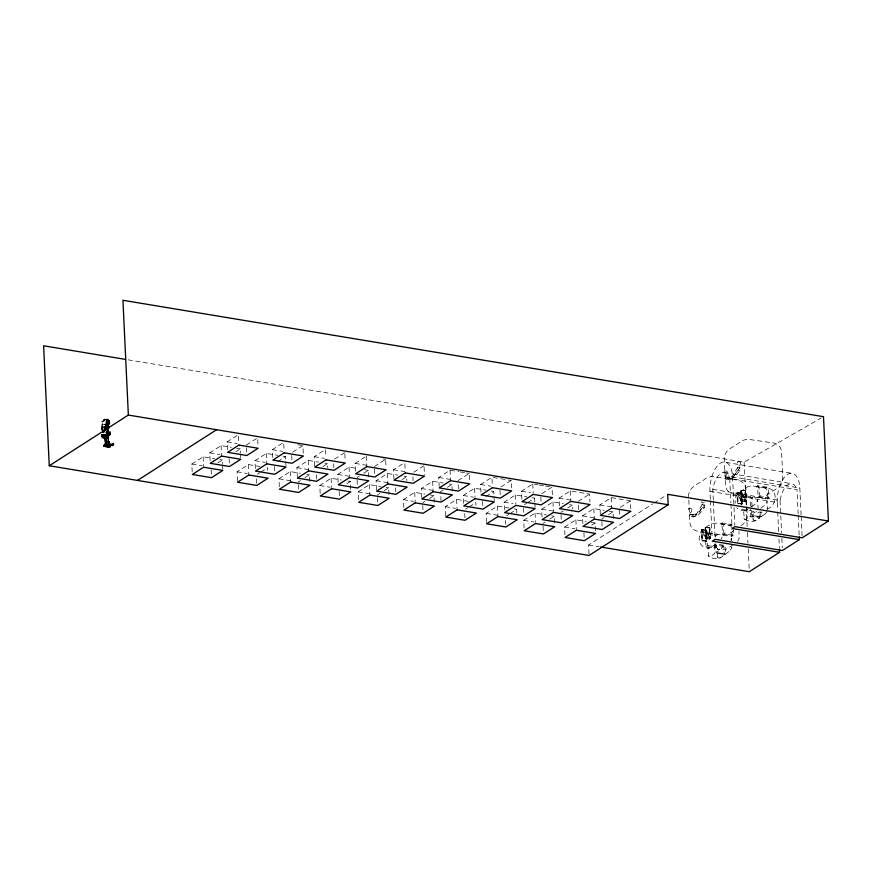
<?xml version="1.0" encoding="UTF-8"?>
<svg xmlns="http://www.w3.org/2000/svg" width="872" height="872" viewBox="0 0 872 872"><rect width="100%" height="100%" fill="white"/><g stroke="black" fill="none" stroke-linecap="round" stroke-linejoin="round"><path stroke-width="0.65" stroke-dasharray="4.36 3.27" d="M106.275 431.487L106.46 434.038L103.059 435.804L102.929 434.158M105.087 442.562L105.076 435.804L106.787 435.466L106.33 442.627L106.787 435.466L106.493 439.455L105.087 442.562L105.043 439.368L106.787 435.466M702.124 531.462L702.134 529.457L706.32 530.067L710.418 538.449L709.634 539.005L705.448 538.384L701.306 530.034L702.134 529.457L706.233 537.839L710.418 538.449L709.906 527.549L705.077 527.386L705.448 538.384L706.233 537.839L705.721 526.939L705.437 535.059L706.233 537.839L705.492 536.029M702.036 531.669L701.306 530.034L702.091 532.618L701.818 540.934L702.461 540.487L702.134 529.457L702.222 531.68L705.284 536.073L705.448 538.384L705.557 536.64L709.743 537.25L709.634 539.005L709.47 536.694L706.309 532.073L706.32 530.067L705.492 530.656L701.306 530.034L701.818 540.934L706.647 541.098L706.32 530.067L706.407 532.291L709.634 539.005L709.263 527.996L709.906 527.549L709.623 535.681L710.418 538.449L709.677 536.64M737.734 494.217L737.745 492.211L741.93 492.822L746.029 501.204L745.244 501.76L741.058 501.138L736.916 492.789L737.745 492.211L741.843 500.593L746.029 501.204L745.516 490.304L740.688 490.14L741.058 501.138L741.843 500.593L741.331 489.693L741.047 497.814L741.843 500.593L741.102 498.773M737.647 494.424L736.916 492.789L737.701 495.372L737.429 503.689L738.072 503.242L737.745 492.211L737.832 494.435L740.895 498.828L741.058 501.138L741.167 499.394L745.353 500.005L745.244 501.76L745.08 499.449L741.919 494.827L741.93 492.822L741.102 493.41L736.916 492.789L737.429 503.689L742.257 503.853L741.93 492.822L742.018 495.045L745.244 501.76L744.873 490.751L745.516 490.304L745.233 498.435L746.029 501.204L745.288 499.394M741.015 525.576C744.699 523.483 747.62 519.799 747.206 515.363L745.952 488.723C745.604 484.331 741.909 480.614 737.538 480.156L711.541 476.406L706.167 477.987C700.456 483.579 688.193 486.271 688.64 496.146L689.894 522.797C690.243 527.189 693.938 530.906 698.308 531.364L731.815 536.324L731.652 529.424M759.054 497.803L765.289 496.288C771.001 490.685 783.263 488.004 782.816 478.118L781.563 451.478C781.214 447.074 777.519 443.358 773.148 442.911L747.151 439.161L741.778 440.731C736.066 446.333 723.804 449.026 724.251 458.901L725.504 485.551C725.853 489.944 729.548 493.661 733.919 494.119L767.425 499.078L767.262 492.179A6.551 2.976 -81.7 0 0 765.758 488.113L756.373 486.74A6.551 2.976 -81.7 0 1 757.877 490.805L758.051 497.705L759.49 496.713L768.875 498.097L768.461 489.312L766.968 487.121L757.583 485.748L756.373 486.74M702.069 531.299L702.134 529.457L702.014 531.124L706.309 532.073M706.255 531.92L706.32 530.067L706.178 531.746L705.492 530.656L706.004 541.556L706.276 533.228L705.492 530.656L706.222 532.28M737.679 494.053L737.745 492.211L737.625 493.879L741.919 494.827M741.865 494.664L741.93 492.822L741.789 494.5L741.102 493.41L741.614 504.31L741.887 495.983L741.102 493.41L741.832 495.034M723.88 533.969L723.466 525.184L721.972 522.993L720.763 523.985A6.551 2.976 -81.7 0 1 722.267 528.051L722.441 534.95L723.88 533.969L733.265 535.343L733.123 528.378M759.49 496.713L759.076 487.939L757.583 485.748M103.463 438.278L103.79 434.943L101.588 436.098L102.841 437.951L104.945 436.283L104.531 438.191L101.762 438.038L105.12 434.834L101.697 434.648L103.027 434.55L101.588 436.098L101.762 438.038L102.841 437.951L103.027 434.55L105.12 434.834L105 436.283L101.588 436.098L101.697 434.648L103.681 432.894M106.33 442.627L106.667 439.063L105.043 439.368L106.667 439.063L105.229 438.987L105.076 435.804L106.602 435.88L105.261 435.39L104.814 442.507L107.038 442.627M104.357 434.234L103.942 437.755L102.972 434.376M107.474 443.968L109.371 441.897L107.561 441.712L106.373 434.779L108.433 434.932L108.597 438.365L107.365 442.398L106.362 441.69L108.433 434.932L107.757 434.441L106.373 434.779L106.994 441.308L107.365 442.398L109.371 441.897L109.48 443.467M104.662 434.659L103.942 437.755L103.278 434.801M106.33 431.302L105.937 436.294L109.578 435.052L108.847 431.902L106.482 431.073M107.507 430.365L107.572 436.087M108.608 438.365L106.667 438.224L108.608 438.365L106.667 438.224L108.597 438.365L108.684 441.428L106.362 441.69L108.477 442.758L109.371 441.897L106.994 441.308L107.954 437.908L107.757 434.441L106.667 438.224L108.597 438.365L107.757 434.441M717.449 557.382L717.242 548.335A6.551 2.976 -81.7 0 0 719.858 549.109L723.836 546.308L724.24 554.875M753.059 520.137L752.852 511.09A6.551 2.976 -81.7 0 0 755.457 511.864L758.455 509.76M109.556 435.531L110.417 431.553L108.52 430.55L107.027 432.381L107.256 433.646L109.316 434.005L110.635 432.817L108.346 431.193L108.302 430.07L107.027 432.381L109.316 434.005L109.556 435.531L107.877 435.237L107.311 433.635L110.581 432.828L110.624 434.561L109.556 435.531L107.311 433.635L110.624 434.561L106.373 434.779M705.906 546.602L707.345 545.556L706.876 538.874A6.551 2.976 -81.7 0 1 707.911 533.021L706.691 533.74L705.492 537.828L705.906 546.602L715.28 547.976L716.73 546.929L716.49 545.142M715.323 537.065L716.065 535.114L717.285 534.394A6.551 2.976 -81.7 0 0 716.675 536.236M742.595 504.081L742.486 501.629A6.551 2.976 -81.7 0 1 743.522 495.776L742.301 496.495L741.549 498.435L741.124 505.106M752.035 506.676L751.86 503.002A6.551 2.976 -81.7 0 1 752.896 497.149L751.675 497.868L750.934 499.82L750.509 506.49M702.091 504.572L697.208 512.943A19.751 9.712 -88.8 0 1 695.355 514.229L692.684 514.796L689.817 514.022L689.937 516.518L694.777 516.05A27.206 13.723 88.5 0 0 698.461 513.27L704.282 504.888L702.091 504.572L702.211 507.275L698.428 513.118A19.751 8.088 -74.9 0 1 696.575 514.415M737.701 467.316L732.818 475.698A19.751 9.712 -88.8 0 1 730.965 476.984L728.294 477.551L725.428 476.777L725.548 479.273L730.387 478.804A27.206 13.723 88.5 0 0 734.071 476.025L737.821 470.03L737.701 467.316L739.892 467.643L740.023 470.346L735.379 476.221A27.206 10.649 -72.5 0 1 731.641 478.99L729.286 479.665L725.548 479.273M107.888 430.441L107.027 432.381L110.635 432.817L107.877 435.237M106.667 439.063L105.054 439.379M108.237 429.297L107.245 431.313L108.302 429.94M739.892 467.643L734.039 475.872A19.751 8.088 -74.9 0 1 732.186 477.169L727.597 477.475M731.444 547.551L731.881 546.886A6.595 2.998 -81.7 0 1 729.493 551.18L729.166 551.507M704.282 504.888L704.413 507.591L699.769 513.466A27.206 10.649 -72.5 0 1 696.03 516.235L693.676 516.922L689.937 516.518M751.511 510.469L751.74 515.363L760.853 516.943L760.831 510.621M737.625 541.359L738.998 539.092L739.031 531.582M764.777 514.262L765.104 513.935A6.595 2.998 -81.7 0 0 766.87 511.472M108.346 431.193L109.316 434.005L109.098 432.741L110.417 431.553L108.346 431.193L107.027 432.381L110.635 432.817M107.256 433.646L108.586 432.479L108.946 434.267M760.166 496.124L760.864 495.514M724.556 533.37L725.253 532.759M765.758 488.113L766.968 487.121M720.763 523.985L730.147 525.358L731.357 524.366L732.229 525.173M704.336 502.512L702.723 503.046L701.742 502.043M748.078 509.085L746.083 510.491A6.551 2.976 -81.7 0 1 743.467 509.717L744.361 518.873M751.337 506.796L755.316 503.994A6.551 2.976 -81.7 0 0 757.692 499.721L758.117 508.256M760.722 508.169L764.7 505.368A6.551 2.976 -81.7 0 0 767.077 501.095L767.491 509.64M733.799 530.645L728.632 534.067L723.444 535.048M723.836 546.308L714.451 544.935L710.473 547.736A6.551 2.976 -81.7 0 1 707.868 546.962L708.751 556.118M766.891 508.888C776.2 506.992 778.674 490.565 768.832 488.429L751.501 485.889L747.914 486.565L736.197 495.165L735.14 498.74L735.27 503.144M760.984 516.933L765.104 513.935M733.33 544.695L725.221 549.851L718.888 549.48M723.248 555.573C719.836 559.846 712.947 559.268 709.001 556.401M725.373 554.178L729.493 551.18M767.425 499.078L768.875 498.097M731.815 536.324L733.265 535.343M192.189 471.872L191.818 464.046L203.111 456.797L214.643 458.716M210.13 460.71L209.76 452.884L221.063 445.636L231.309 447.336M227.494 449.712L227.134 441.886L238.427 434.638L238.863 443.772M217.815 462.89L222.338 459.991L222.524 463.904M235.767 451.729L240.28 448.829L240.465 452.742M246.351 445.069L257.654 437.831L258.025 445.657M237.5 480.941L237.064 471.817L248.367 464.569L259.9 466.487M255.376 468.482L255.016 460.656L266.309 453.407L277.841 455.326M272.751 457.484L272.38 449.658L283.683 442.409L284.108 451.543M257.414 474.281L259.682 472.831M260.804 472.101L267.584 467.763L267.704 470.368M277.623 461.67L285.536 456.601L285.722 460.514M292.73 452.121L302.9 445.603L303.336 454.726M279.323 486.652L278.953 478.826L290.256 471.578L300.502 473.278M297.33 476.799L296.894 467.665L308.198 460.416L318.454 462.116M314.694 465.79L314.269 456.666L325.561 449.418L325.932 457.244M298.17 482.009L300.437 480.559M304.949 477.671L309.473 474.771L309.898 483.895M322.902 466.509L327.414 463.61L327.6 467.523M334.619 459.13L344.789 452.612M320.177 493.367L319.806 485.541L331.109 478.292L341.355 479.992M338.129 482.205L337.758 474.379L349.051 467.141L358.021 468.624M355.493 471.207L355.122 463.381L365.292 456.863M346.936 483.655L350.326 481.486L350.762 490.62M356.975 477.573L359.231 476.123M363.755 473.224L368.278 470.324L368.649 478.15M374.339 466.575L384.508 460.056M358.545 499.689L358.174 491.863L369.477 484.625L381.01 486.543M376.551 489.835L376.126 480.712L387.43 473.463L397.676 475.164M393.926 478.837L393.49 469.714L403.66 463.196M377.402 495.056L379.658 493.607M384.181 490.707L388.705 487.819L389.065 495.645M402.123 479.556L406.646 476.657L406.832 480.57M413.84 472.177L424.01 465.659M403.801 507.46L403.431 499.634L414.723 492.397L424.98 494.097M421.808 497.607L421.372 488.473L432.675 481.235L442.922 482.935M439.172 486.609L438.747 477.475L450.039 470.237L459.01 471.719M422.648 502.828L424.915 501.378M429.427 498.479L433.951 495.579L434.376 504.714M442.856 490.217L440.6 491.666L441.025 500.8M447.38 487.317L451.892 484.429L452.263 492.255M457.964 480.668L469.267 473.431L469.637 481.257M445.745 515.777L445.32 506.643L456.612 499.405L468.144 501.324M463.632 503.318L463.261 495.492L474.564 488.244L486.096 490.162M480.995 492.32L480.625 484.494L491.928 477.246L492.353 486.38M465.67 509.117L467.926 507.668M469.06 506.937L475.84 502.599L475.959 505.204M485.868 496.506L493.781 491.437L493.966 495.351M500.975 486.958L511.145 480.439L511.581 489.563M486.598 522.492L486.173 513.368L497.476 506.12L509.008 508.038M504.485 510.033L504.114 502.207L515.417 494.958L526.95 496.877M521.859 499.035L521.489 491.209L532.781 483.96L537.915 484.81M506.523 515.832L508.779 514.382M509.913 513.652L516.693 509.313L516.878 513.227M524.464 504.67L526.732 503.22M527.854 502.501L534.634 498.152L534.819 502.065M541.839 493.672L552.009 487.154L552.434 496.277M524.083 528.16L523.723 520.333L535.016 513.096L546.548 515.003M542.035 516.998L541.665 509.172L552.968 501.934L563.214 503.635M559.399 506L559.028 498.174L570.332 490.936L589.548 494.119L589.919 501.945M542.94 523.527L545.196 522.077M549.72 519.178L554.243 516.279L554.614 524.105M560.881 512.365L563.149 510.916M567.661 508.016L572.185 505.117L572.37 509.03M578.256 501.367L589.548 494.119M564.947 534.874L564.576 527.048L575.869 519.81L586.126 521.51M582.888 523.723L582.518 515.897L593.821 508.649L604.067 510.349M600.317 514.022L599.892 504.888L611.185 497.65L630.412 500.844L630.783 508.67M591.707 525.173L595.096 522.993L595.522 532.127M601.745 519.08L604.002 517.63M608.525 514.731L613.038 511.842L613.408 519.668M630.412 500.844L619.109 508.082L619.48 515.908M589.003 554.145L588.578 545.011L652.768 503.863M653.924 503.133L666.524 495.045M128.151 359.831L744.132 462.182L821.141 418.015M105.12 434.834L101.588 436.098L105 436.283L102.918 435.989L104.531 438.191L101.762 438.038M758.531 518.491L759.85 517.63L759.556 511.515M696.575 514.415L691.987 514.72M762.063 512.147L759.076 512.867L754.498 512.235M106.994 441.308L109.371 441.897M106.362 441.69L108.368 441.188L108.477 442.758M104.651 432.032L107.267 432.24L108.444 431.629L108.411 430.692M106.362 432.305L108.422 431.629L109.087 432.316M105.25 442.224L106.493 442.289L105.229 438.987L106.482 439.455L105.076 435.804M102.841 437.951L104.531 438.191M737.821 470.03L740.023 470.346M725.428 476.777L729.188 477.714M740.688 490.14L744.873 490.751M742.301 496.495L751.675 497.868M738.072 503.242L742.257 503.853M741.516 509.357L750.89 510.73L750.629 508.954M745.113 510.861L739.282 509.793L736.742 507.853M702.211 507.275L704.413 507.591M761.125 516.736L751.74 515.363L755.73 512.562A6.595 2.998 -81.7 0 0 756.667 511.592M689.817 514.022L693.578 514.96M721.972 522.993L731.357 524.366M731.902 525.478L715.89 523.135C709.644 523.571 700.445 529.577 699.529 535.986C697.665 542.722 702.592 548.924 709.503 548.107M705.077 527.386L709.263 527.996M706.691 533.74L716.065 535.114M702.461 540.487L706.647 541.098M707.345 545.556L716.73 546.929M106.493 431.073L108.444 431.629L108.183 430.321M728.142 479.665L727.455 477.071M692.532 516.911L691.856 514.317M726.06 462.411L793.335 473.572M724.338 472.526L791.623 483.688M710.342 499.416L709.961 491.35A22.323 10.889 -80.6 0 1 720.283 463.239A22.323 10.889 -80.6 0 1 732.567 476.864L799.842 488.026L801.106 514.938M713.307 500.157L712.795 489.356A18.138 8.84 -80.6 0 1 720.773 473.485A18.138 8.84 -80.6 0 1 729.744 478.488L797.019 489.65L798.163 513.968M712.795 489.356L780.069 500.517A18.138 8.84 -80.6 0 1 788.048 484.647A18.138 8.84 -80.6 0 1 797.019 489.65M709.961 491.35L777.235 502.512L777.617 510.589M297.777 444.753L301.614 445.385M383.081 458.901L385.642 459.326M460.296 471.937L465.419 472.788M466.705 473.006L469.267 473.431M539.19 485.028L544.313 485.878M545.6 486.086L552.009 487.154M493.214 477.464L511.145 480.439M227.134 441.886L237.38 443.586M393.49 469.714L405.022 471.621M272.38 449.658L282.626 451.358M314.269 456.666L324.515 458.367M355.122 463.381L367.94 465.506M438.747 477.475L451.554 479.611M480.625 484.494L490.882 486.195M521.489 491.209L530.459 492.691M559.028 498.174L571.847 500.299M599.892 504.888L611.425 506.806M236.443 448.186L240.28 448.829M404.085 476.232L406.646 476.657M282.975 456.176L285.536 456.601M324.853 463.185L327.414 463.61M364.431 469.692L368.278 470.324M449.331 484.004L451.892 484.429M491.219 491.012L493.781 491.437M532.073 497.727L534.634 498.152M609.201 511.199L613.038 511.842M569.623 504.692L572.185 505.117M209.76 452.884L220.017 454.585M255.016 460.656L265.262 462.356M296.894 467.665L309.713 469.79M337.758 474.379L349.291 476.297M376.126 480.712L388.945 482.837M421.372 488.473L434.191 490.609M504.114 502.207L513.085 503.689M463.261 495.492L473.518 497.193M541.665 509.172L554.483 511.297M582.518 515.897L594.05 517.805M219.777 459.566L222.338 459.991M347.765 481.061L350.326 481.486M386.133 487.394L388.705 487.819M306.911 474.346L309.473 474.771M430.103 494.947L433.951 495.579M514.131 508.888L516.693 509.313M591.249 522.361L595.096 522.993M551.682 515.853L554.243 516.279M191.818 464.046L202.064 465.746M237.064 471.817L247.321 473.518M278.953 478.826L290.485 480.734M319.806 485.541L330.063 487.241M358.174 491.863L369.717 493.781M403.431 499.634L413.677 501.335M445.32 506.643L455.566 508.354M486.173 513.368L498.98 515.494M523.723 520.333L533.969 522.034M564.576 527.048L574.822 528.748M588.578 545.011L599.293 546.798M106.46 434.038L109.578 435.052M103.059 435.804L105.937 436.294M713.808 546.962L714.56 547.442M744.612 519.156C748.972 522.372 756.307 522.35 759.85 517.63L750.465 516.257L746.487 519.058A6.595 2.998 -81.7 0 1 743.86 518.284M750.912 517.369L750.182 510.142M740.426 462.258C733.494 458.334 740.121 472.395 740.448 462.4M727.193 471.556C720.196 467.632 726.943 481.693 727.226 471.698M691.583 508.801C684.269 505.52 691.452 518.164 691.703 509.444M768.101 496.571L768.461 497.334M732.502 533.817L732.851 534.58M108.847 431.902L109.338 434.529M722.746 546.275L722.507 545.512A6.595 2.998 -81.7 0 1 720.119 549.807L716.13 552.608L715.727 544.041L725.112 545.414L725.515 553.982M108.52 430.55L109.098 432.741M108.684 441.428L107.954 437.908L108.117 441.036M701.688 501.705L701.775 502.185M715.28 547.976L714.778 541.272M107.049 435.27L107.3 438.681M731.586 540.782L731.466 538.34A6.551 2.976 -81.7 0 1 730.845 540.171M801.172 516.289L802.12 536.476M798.229 515.308L799.188 535.572M780.069 500.517L781.595 532.934M781.857 538.329L782.293 547.79M777.682 511.929L778.642 532.116M778.958 538.852L779.394 548.27M744.132 462.182L746.181 505.455M746.236 506.806L747.195 527.091M747.457 532.509L747.958 543.321M748.22 548.728L749.179 569.013M732.567 476.864L734.845 525.315M729.744 478.488L730.889 502.795M730.954 504.147L731.968 525.762M713.361 501.509L715.084 537.98M714.451 544.935L714.855 553.502L710.876 556.303A6.595 2.998 -81.7 0 1 708.249 555.529M710.408 500.768L712.184 538.449M611.185 497.65L611.621 506.785M601.865 521.685L602.171 528.214M593.821 508.649L594.246 517.783M583.924 532.847L584.164 538.068M578.441 505.28L578.681 510.502M575.869 519.81L576.305 528.933M570.332 490.936L570.757 500.059M561.012 514.971L561.317 521.5M552.968 501.934L553.393 511.057M543.06 526.132L543.311 531.353M540.825 497.007L541.076 502.218M534.885 503.373L535.07 507.286M535.016 513.096L535.452 522.219M532.781 483.96L533.217 493.094M523.462 508.005L523.712 513.216M515.417 494.958L515.853 504.092M505.575 520.464L505.76 524.377M499.972 490.293L500.223 495.503M497.476 506.12L497.901 515.254M494.032 496.648L494.217 500.561M482.608 501.291L482.848 506.501M474.564 488.244L474.989 497.378M464.722 513.75L464.907 517.663M458.149 484.581L458.4 489.802M456.612 499.405L457.048 508.54M450.039 470.237L450.475 479.371M432.675 481.235L433.101 490.369M424.075 466.956L424.446 474.782M422.778 505.433L423.018 510.654M414.723 492.397L415.159 501.52M412.903 476.81L413.088 480.723M404.859 463.773L405.164 470.291M395.528 487.808L395.714 491.721M387.43 473.463L387.855 482.598M385.707 460.634L386.013 467.152M377.522 497.661L377.827 504.19M374.47 469.18L374.775 475.698M369.477 484.625L369.913 493.759M366.425 456.143L366.85 465.267M357.095 480.178L357.411 486.696M349.051 467.141L349.487 476.265M344.843 453.92L345.159 460.438M339.154 491.339L339.404 496.55M333.671 463.762L333.856 467.675M331.109 478.292L331.534 487.426M316.307 474.771L316.547 479.982M308.198 460.416L308.623 469.55M298.3 484.625L298.606 491.143M291.728 455.457L291.967 460.667M290.256 471.578L290.681 480.712M285.776 461.822L285.962 465.724M274.353 466.455L274.604 471.665M266.309 453.407L266.745 462.542M256.466 478.913L256.717 484.134M248.367 464.569L248.793 473.703M246.471 447.685L246.722 452.895M240.53 454.05L240.716 457.964M229.107 458.683L229.358 463.893M222.578 465.201L222.763 469.114M221.063 445.636L221.488 454.77M211.166 469.845L211.405 475.055M203.111 456.797L203.547 465.931M745.244 499.798L745.244 501.76M741.058 499.176L741.058 501.138M709.634 537.043L709.634 539.005M705.448 536.422L705.448 538.384M777.235 502.512A22.323 10.889 -80.6 0 1 787.558 474.401A22.323 10.889 -80.6 0 1 799.842 488.026M722.081 536.967A6.551 2.976 -81.7 0 1 721.471 538.798M730.147 525.358A6.551 2.976 -81.7 0 1 731.412 527.636M720.25 557.677A6.595 2.998 -81.7 0 1 717.634 556.903M755.861 520.431A6.595 2.998 -81.7 0 1 753.245 519.658M104.814 424.49L103.681 424.206L104.814 424.49"/><path stroke-width="1.31" d="M106.907 419.247L108.619 420.642L108.597 426.19M104.64 430.648L106.624 420.664L107.452 419.737L107.452 426.473M107.877 419.606L107.605 420.315L109.142 420.849L108.531 422.964M103.223 430.517L103.517 431.967M102.427 423.956L101.566 428.697L102.536 427.302L106.024 426.353L107.147 424.25L105.676 425.449L107.627 426.768L105.61 426.419M104.084 431.422L106.449 424.337M108.499 445.298L110.09 446.856L107.921 447.271L103.91 446.159L104.531 444.055M106.013 426.343L107.321 422.255L106.624 420.664M113.044 443.314L113.589 444.48L112.728 445.516L107.278 445.483L105.643 444.48L106.09 443.238M108.444 426.702L108.564 428.196L107.114 427.236L107.823 426.212L109 427.553L107.234 426.691L107.518 428.457L106.471 427.792L108.444 426.702L109 427.553L108.161 428.555L106.471 427.792L107.823 426.212L108.444 426.702L107.768 429.733M109.076 422.331L108.52 423.116L109 421.449L107.605 420.315L109.142 420.849M102.722 431.978L103.321 430.964L102.624 431.847L103.768 431.891L102.624 431.847M108.673 443.804L107.278 445.483L113.589 444.48L108.673 443.804L105.643 444.48M103.43 420.217L104.215 419.443L105.904 419.672M102.002 421.83L104.237 420.642M125.459 359.395L43.6 345.792L49.257 465.757L128.358 415.061L668.17 504.746L667.679 494.315L828.4 521.02L823.484 416.674L122.941 300.284L128.358 415.061M137.482 480.418L216.583 429.711M668.17 504.746L589.069 555.453L49.257 465.757M779.459 549.611L779.59 552.303L749.299 571.716L600.634 547.017M799.243 536.923L799.373 539.626L782.424 550.494L715.149 539.321L712.315 541.141L779.59 552.303M828.4 521.02L802.186 537.817L734.911 526.655L732.099 528.465L799.373 539.626M105.992 444.251L104.16 445.265L107.419 445.494L110.09 446.856M103.91 446.159L107.419 445.494L107.921 447.271M106.602 430.016L106.286 426.572L108.837 427.531M725.242 554.189L717.122 553.001M105.643 425.547L106.58 425.7L106.635 427.215M108.695 421.939L109.545 423.694L108.826 422.767M106.286 426.572L107.954 428.534M108.411 421.111L109.545 423.694M101.577 428.708L103.321 431.825M107.452 419.737L108.651 421.972M102.536 427.302L103.147 432.534M203.612 467.228L192.309 474.477L211.525 477.671L222.829 470.422L203.612 467.228M221.553 456.078L210.25 463.315L229.478 466.509L240.781 459.261L221.553 456.078M238.917 445.08L227.625 452.317L246.841 455.511L258.145 448.263L238.917 445.08M248.858 475L237.555 482.249L256.782 485.432L268.075 478.194L248.858 475M266.799 463.85L255.507 471.087L274.724 474.281L286.027 467.032L266.799 463.85M284.174 452.841L272.871 460.089L292.087 463.283L303.391 456.034L284.174 452.841M290.747 482.02L279.443 489.257L298.66 492.451L309.963 485.203L290.747 482.02M308.688 470.858L297.385 478.096L316.612 481.29L327.916 474.041L308.688 470.858M326.052 459.86L314.759 467.098L333.976 470.291L345.279 463.043L326.052 459.86M331.6 488.734L320.297 495.972L339.524 499.166L350.817 491.917L331.6 488.734M349.541 477.573L338.249 484.81L357.466 488.004L368.769 480.755L349.541 477.573M366.916 466.575L355.613 473.812L374.84 477.006L386.133 469.757L366.916 466.575M369.968 495.056L358.675 502.305L377.892 505.488L389.195 498.25L369.968 495.056M387.92 483.895L376.617 491.143L395.844 494.337L407.137 487.088L387.92 483.895M405.284 472.897L393.981 480.145L413.208 483.328L424.511 476.09L405.284 472.897M415.225 502.828L403.921 510.076L423.138 513.259L434.441 506.022L415.225 502.828M433.166 491.666L421.863 498.915L441.09 502.098L452.394 494.86L433.166 491.666M450.53 480.668L439.237 487.917L458.454 491.1L469.757 483.862L450.53 480.668M457.102 509.837L445.81 517.085L465.027 520.268L476.33 513.03L457.102 509.837M475.055 498.675L463.751 505.923L482.979 509.117L494.271 501.869L475.055 498.675M492.418 487.677L481.115 494.925L500.343 498.108L511.646 490.871L492.418 487.677M497.967 516.551L486.663 523.8L505.88 526.993L517.183 519.745L497.967 516.551M515.908 505.4L504.605 512.638L523.832 515.832L535.135 508.583L515.908 505.4M533.272 494.402L521.979 501.64L541.196 504.834L552.499 497.585L533.272 494.402M535.506 523.527L524.214 530.765L543.43 533.958L554.734 526.721L535.506 523.527M553.458 512.365L542.155 519.614L561.383 522.797L572.675 515.559L553.458 512.365M570.822 501.367L559.519 508.616L578.746 511.799L590.05 504.561L570.822 501.367M576.37 530.241L565.067 537.49L584.284 540.673L595.587 533.435L576.37 530.241M594.312 519.08L583.008 526.328L602.236 529.511L613.539 522.274L594.312 519.08M611.675 508.082L600.383 515.33L619.6 518.513L630.903 511.275L611.675 508.082"/></g></svg>
